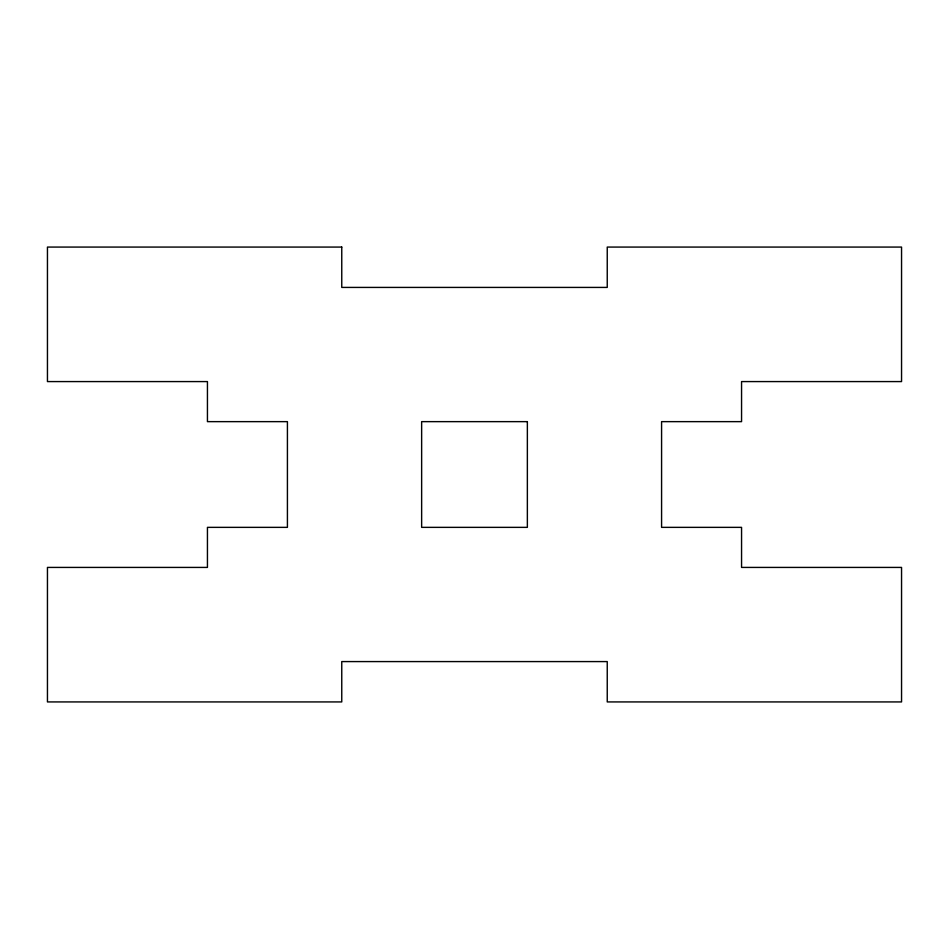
<?xml version="1.0" encoding="UTF-8"?>
<svg xmlns="http://www.w3.org/2000/svg" width="949" height="949" viewBox="0 0 949 949"><rect width="100%" height="100%" fill="white"/><g stroke="black" fill="none" stroke-linecap="round" stroke-linejoin="round"><path stroke-width="1.42" d="M341.759 247.072L47.45 247.072L47.45 381.581L207.44 381.581L207.44 421.641L287.417 421.641L287.417 527.359L207.44 527.359L207.44 567.419L47.45 567.419L47.45 701.928L341.759 701.928L341.759 661.583L607.241 661.583L607.241 701.928L901.55 701.928L901.55 567.419L741.56 567.419L741.56 527.359L661.583 527.359L661.583 421.641L741.56 421.641L741.56 381.581L901.55 381.581L901.55 247.072L607.241 247.072L607.241 287.417L341.759 287.417L341.759 247.072M527.359 421.641L421.641 421.641L421.641 527.359L527.359 527.359L527.359 421.641"/></g></svg>
